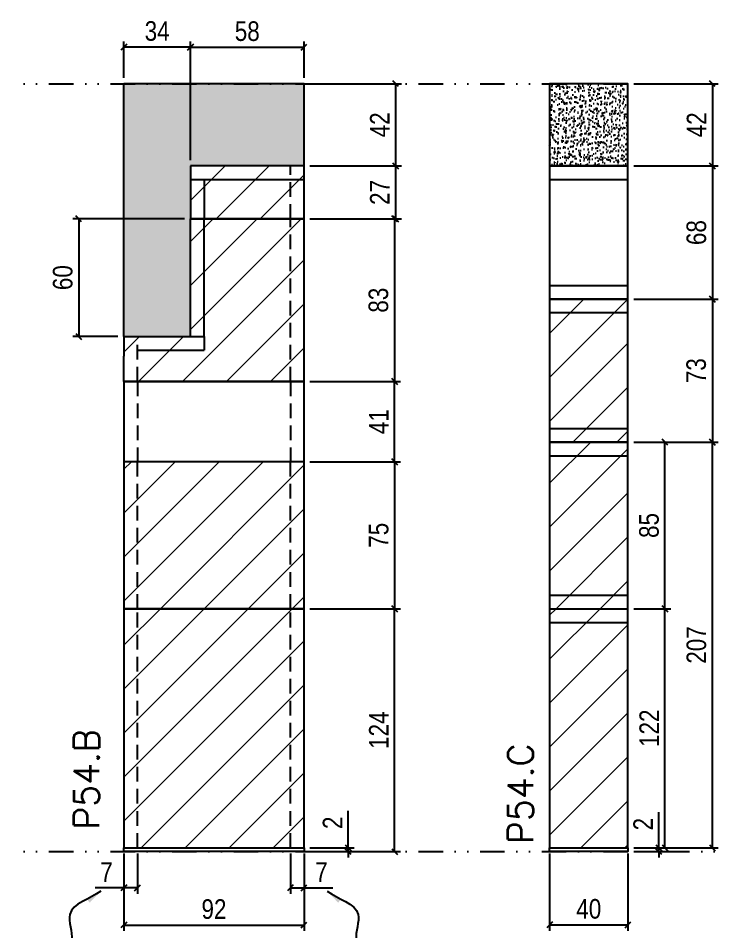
# Model space of a CAD drawing. Extents: x 28748 to 35002, y 14885 to 43501.
# Drawn here: x 34339.2 to 34697.4, y 33612.6 to 34078.8 of the extents above; entities that cross this region are included whole.
import ezdxf

# ---------------------------------------------------------------- set-up
doc = ezdxf.new("R2010")
doc.units = 0
doc.linetypes.add('DIVIDE2', pattern=[0.625, 0.25, -0.125, 0, -0.125, 0, -0.125])
doc.linetypes.add('HIDDEN', pattern=[0.375, 0.25, -0.125])
for name, color, linetype in [('COTA', 241, 'Continuous'), ('Nível', 160, 'Continuous'), ('Painéis', 200, 'Continuous'), ('SARR_2.2x7', 40, 'Continuous'), ('Sarrafo de Pressão', 42, 'HIDDEN')]:
    doc.layers.add(name, color=color, linetype=linetype)
doc.layers.add('Hachura', color=251, linetype='Continuous', lineweight=9)
doc.layers.add('Texto Seção', color=7, linetype='Continuous', lineweight=15)
doc.styles.add('COTA TECNICA', font='techl___.ttf', dxfattribs={"height": 10})
doc.styles.add('COTA TECNICA-50', font='techl___.ttf', dxfattribs={"height": 10})
doc.styles.add('REGUA-120', font='ROMANS.shx', dxfattribs={"height": 15})
doc.styles.get("Standard").update_dxf_attribs({"font": 'arial.ttf'})
doc.dimstyles.new('COTA PAINEL-50', dxfattribs={"dimtxt": 10, "dimasz": 3, "dimexe": 3, "dimexo": 3, "dimgap": 3, "dimtad": 1, "dimdec": 1, "dimzin": 12, "dimdsep": 46, "dimtxsty": 'COTA TECNICA-50', "dimblk1": 'OBLIQUE', "dimblk2": 'OBLIQUE', "dimsah": 1, "dimcen": 0.9, "dimclrd": 4, "dimclre": 4, "dimclrt": 240, "dimadec": 1, "dimazin": 3, "dimtfac": 1, "dimtdec": 1, "dimtmove": 0, "dimatfit": 3, "dimfxl": 1, "dimtolj": 1, "dimtzin": 12, "dimarcsym": 0})
doc.dimstyles.new('PAINEL', dxfattribs={"dimtxt": 10, "dimasz": 3, "dimexe": 3, "dimexo": 3, "dimgap": 3, "dimtad": 1, "dimdec": 1, "dimzin": 12, "dimdsep": 46, "dimtxsty": 'COTA TECNICA', "dimblk1": 'OBLIQUE', "dimblk2": 'OBLIQUE', "dimsah": 1, "dimcen": 0.9, "dimclrd": 4, "dimclre": 4, "dimclrt": 240, "dimadec": 1, "dimazin": 3, "dimtfac": 1, "dimtdec": 1, "dimtmove": 0, "dimatfit": 3, "dimfxl": 1, "dimtolj": 1, "dimtzin": 12, "dimarcsym": 0})
doc.dimstyles.get("Standard").update_dxf_attribs({"dimtxt": 0.18, "dimasz": 0.18, "dimexe": 0.18, "dimexo": 0.0625, "dimgap": 0.09, "dimtad": 0, "dimtih": 1, "dimtoh": 1, "dimdec": 4, "dimzin": 0, "dimdsep": 46, "dimtxsty": 'Standard', "dimcen": 0.09, "dimadec": 0, "dimazin": 0, "dimtfac": 1, "dimtdec": 4, "dimtofl": 0, "dimtmove": 0, "dimatfit": 3, "dimfxl": 1, "dimtolj": 1, "dimtzin": 0, "dimarcsym": 0})
pattern_1 = [(45, (-97094.607, 8260.539), (-11.2253202, 11.2253202), [])]

# ---------------------------------------------------------------- blocks, each defined once
blk = doc.blocks.new('_Oblique')
at = {"color": 0, "linetype": 'ByBlock', "lineweight": -2}
blk.add_line((-0.5, -0.5), (0.5, 0.5), dxfattribs=at)
blk = doc.blocks.new('*D1349')
at = {"layer": 'COTA', "color": 4, "lineweight": -2, "transparency": 16777216}
for p, q in [((34393.13, 33652.43), (34393.13, 33612.97)), ((34485.13, 33652.43), (34485.13, 33612.97)), ((34393.13, 33615.97), (34485.13, 33615.97))]:
    blk.add_line(p, q, dxfattribs=at)
at = {"layer": 'Defpoints', "color": 0, "transparency": 16777216}
for p in [(34393.13, 33655.43), (34485.13, 33655.43), (34485.13, 33615.97)]:
    blk.add_point(p, dxfattribs=at)
at = {"layer": 'COTA', "color": 4, "lineweight": -2, "transparency": 16777216, "xscale": 3, "yscale": 3, "zscale": 3, "rotation": 180}
blk.add_blockref('_Oblique', (34393.13, 33615.97), dxfattribs=at)
at = {"layer": 'COTA', "color": 4, "lineweight": -2, "transparency": 16777216, "xscale": 3, "yscale": 3, "zscale": 3}
blk.add_blockref('_Oblique', (34485.13, 33615.97), dxfattribs=at)
at = {"layer": 'COTA', "color": 240, "transparency": 16777216, "insert": (34439.13, 33624.06), "char_height": 10, "attachment_point": 5, "style": 'COTA TECNICA'}
blk.add_mtext('\\A1;92', dxfattribs=at)
blk = doc.blocks.new('*D1350')
at = {"layer": 'COTA', "color": 4, "lineweight": -2, "transparency": 16777216}
for p, q in [((34400.13, 33652.43), (34400.13, 33631.92)), ((34393.13, 33650.43), (34393.13, 33631.92)), ((34393.13, 33634.92), (34378.4, 33634.92)), ((34400.13, 33634.92), (34393.13, 33634.92))]:
    blk.add_line(p, q, dxfattribs=at)
at = {"layer": 'Defpoints', "color": 0, "transparency": 16777216}
for p in [(34400.13, 33655.43), (34393.13, 33653.43), (34393.13, 33634.92)]:
    blk.add_point(p, dxfattribs=at)
at = {"layer": 'COTA', "color": 4, "lineweight": -2, "transparency": 16777216, "xscale": 3, "yscale": 3, "zscale": 3, "rotation": 180}
blk.add_blockref('_Oblique', (34393.13, 33634.92), dxfattribs=at)
at = {"layer": 'COTA', "color": 4, "lineweight": -2, "transparency": 16777216, "xscale": 3, "yscale": 3, "zscale": 3}
blk.add_blockref('_Oblique', (34400.13, 33634.92), dxfattribs=at)
at = {"layer": 'COTA', "color": 240, "transparency": 16777216, "insert": (34384.27, 33642.99), "char_height": 10, "attachment_point": 5, "style": 'COTA TECNICA-50'}
blk.add_mtext('\\A1;7', dxfattribs=at)
blk = doc.blocks.new('*D1351')
at = {"layer": 'COTA', "color": 4, "lineweight": -2, "transparency": 16777216}
for p, q in [((34478.13, 33652.43), (34478.13, 33631.92)), ((34485.13, 33650.43), (34485.13, 33631.92)), ((34478.13, 33634.92), (34485.13, 33634.92)), ((34485.13, 33634.92), (34499.86, 33634.92))]:
    blk.add_line(p, q, dxfattribs=at)
at = {"layer": 'Defpoints', "color": 0, "transparency": 16777216}
for p in [(34478.13, 33655.43), (34485.13, 33653.43), (34485.13, 33634.92)]:
    blk.add_point(p, dxfattribs=at)
at = {"layer": 'COTA', "color": 4, "lineweight": -2, "transparency": 16777216, "xscale": 3, "yscale": 3, "zscale": 3, "rotation": 180}
blk.add_blockref('_Oblique', (34478.13, 33634.92), dxfattribs=at)
at = {"layer": 'COTA', "color": 4, "lineweight": -2, "transparency": 16777216, "xscale": 3, "yscale": 3, "zscale": 3}
blk.add_blockref('_Oblique', (34485.13, 33634.92), dxfattribs=at)
at = {"layer": 'COTA', "color": 240, "transparency": 16777216, "insert": (34494, 33642.99), "char_height": 10, "attachment_point": 5, "style": 'COTA TECNICA-50'}
blk.add_mtext('\\A1;7', dxfattribs=at)
blk = doc.blocks.new('*D1352')
at = {"layer": 'COTA', "color": 4, "lineweight": -2, "transparency": 16777216}
for p, q in [((34488.13, 33777.43), (34534.37, 33777.43)), ((34531.37, 33653.43), (34531.37, 33777.43)), ((34488.13, 33653.43), (34534.37, 33653.43))]:
    blk.add_line(p, q, dxfattribs=at)
at = {"layer": 'Defpoints', "color": 0, "transparency": 16777216}
for p in [(34485.13, 33777.43), (34531.37, 33777.43), (34485.13, 33653.43)]:
    blk.add_point(p, dxfattribs=at)
at = {"layer": 'COTA', "color": 4, "lineweight": -2, "transparency": 16777216, "xscale": 3, "yscale": 3, "zscale": 3}
for p, rotation in [((34531.37, 33777.43), 90), ((34531.37, 33653.43), 270)]:
    blk.add_blockref('_Oblique', p, dxfattribs=dict(at, rotation=rotation))
at = {"layer": 'COTA', "color": 240, "transparency": 16777216, "insert": (34523.3, 33715.43), "char_height": 10, "attachment_point": 5, "rotation": 90, "style": 'COTA TECNICA-50'}
blk.add_mtext('\\A1;124', dxfattribs=at)
blk = doc.blocks.new('*D1353')
at = {"layer": 'COTA', "color": 4, "lineweight": -2, "transparency": 16777216}
for p, q in [((34507.66, 33655.43), (34507.66, 33674.23)), ((34488.13, 33655.43), (34510.66, 33655.43)), ((34507.66, 33653.43), (34507.66, 33655.43)), ((34488.13, 33653.43), (34510.66, 33653.43)), ((34507.66, 33653.43), (34507.66, 33650.43))]:
    blk.add_line(p, q, dxfattribs=at)
at = {"layer": 'Defpoints', "color": 0, "transparency": 16777216}
for p in [(34485.13, 33655.43), (34485.13, 33653.43), (34507.66, 33653.43)]:
    blk.add_point(p, dxfattribs=at)
at = {"layer": 'COTA', "color": 4, "lineweight": -2, "transparency": 16777216, "xscale": 3, "yscale": 3, "zscale": 3}
for p, rotation in [((34507.66, 33655.43), 270), ((34507.66, 33653.43), 90)]:
    blk.add_blockref('_Oblique', p, dxfattribs=dict(at, rotation=rotation))
at = {"layer": 'COTA', "color": 240, "transparency": 16777216, "insert": (34499.66, 33668.17), "char_height": 10, "attachment_point": 5, "rotation": 90, "style": 'COTA TECNICA-50'}
blk.add_mtext('\\A1;2', dxfattribs=at)
blk = doc.blocks.new('*D1354')
at = {"layer": 'COTA', "color": 4, "linetype": 'ByBlock', "lineweight": -2, "transparency": 16777216}
for p, q in [((34488.13, 33852.43), (34534.37, 33852.43)), ((34531.37, 33852.43), (34531.37, 33777.43)), ((34488.13, 33777.43), (34534.37, 33777.43))]:
    blk.add_line(p, q, dxfattribs=at)
at = {"layer": 'Defpoints', "color": 0, "linetype": 'ByBlock', "transparency": 16777216}
for p in [(34485.13, 33852.43), (34485.13, 33777.43), (34531.37, 33777.43)]:
    blk.add_point(p, dxfattribs=at)
at = {"layer": 'COTA', "color": 4, "linetype": 'ByBlock', "lineweight": -2, "transparency": 16777216, "xscale": 3, "yscale": 3, "zscale": 3}
for p, rotation in [((34531.37, 33852.43), 90), ((34531.37, 33777.43), 270)]:
    blk.add_blockref('_Oblique', p, dxfattribs=dict(at, rotation=rotation))
at = {"layer": 'COTA', "color": 240, "linetype": 'ByBlock', "transparency": 16777216, "insert": (34523.26, 33814.93), "char_height": 10, "attachment_point": 5, "rotation": 90, "style": 'COTA TECNICA'}
blk.add_mtext('\\A1;75', dxfattribs=at)
blk = doc.blocks.new('*D1265')
at = {"layer": 'COTA', "color": 4, "lineweight": -2, "transparency": 16777216}
for p, q in [((34610.5, 33652.43), (34610.5, 33613.08)), ((34650.5, 33652.43), (34650.5, 33613.08)), ((34610.5, 33616.08), (34650.5, 33616.08))]:
    blk.add_line(p, q, dxfattribs=at)
at = {"layer": 'Defpoints', "color": 0, "transparency": 16777216}
for p in [(34610.5, 33655.43), (34650.5, 33655.43), (34650.5, 33616.08)]:
    blk.add_point(p, dxfattribs=at)
at = {"layer": 'COTA', "color": 4, "lineweight": -2, "transparency": 16777216, "xscale": 3, "yscale": 3, "zscale": 3, "rotation": 180}
blk.add_blockref('_Oblique', (34610.5, 33616.08), dxfattribs=at)
at = {"layer": 'COTA', "color": 4, "lineweight": -2, "transparency": 16777216, "xscale": 3, "yscale": 3, "zscale": 3}
blk.add_blockref('_Oblique', (34650.5, 33616.08), dxfattribs=at)
at = {"layer": 'COTA', "color": 240, "transparency": 16777216, "insert": (34630.5, 33624.18), "char_height": 10, "attachment_point": 5, "style": 'COTA TECNICA'}
blk.add_mtext('\\A1;40', dxfattribs=at)
blk = doc.blocks.new('*D1266')
at = {"layer": 'COTA', "color": 4, "lineweight": -2, "transparency": 16777216}
for p, q in [((34666.24, 33655.43), (34666.24, 33673.54)), ((34653.5, 33655.43), (34669.24, 33655.43)), ((34666.24, 33653.43), (34666.24, 33655.43)), ((34653.5, 33653.43), (34669.24, 33653.43)), ((34666.24, 33653.43), (34666.24, 33650.43))]:
    blk.add_line(p, q, dxfattribs=at)
at = {"layer": 'Defpoints', "color": 0, "transparency": 16777216}
for p in [(34650.5, 33655.43), (34666.24, 33655.43), (34650.5, 33653.43)]:
    blk.add_point(p, dxfattribs=at)
at = {"layer": 'COTA', "color": 4, "lineweight": -2, "transparency": 16777216, "xscale": 3, "yscale": 3, "zscale": 3}
for p, rotation in [((34666.24, 33655.43), 270), ((34666.24, 33653.43), 90)]:
    blk.add_blockref('_Oblique', p, dxfattribs=dict(at, rotation=rotation))
at = {"layer": 'COTA', "color": 240, "transparency": 16777216, "insert": (34658.24, 33667.48), "char_height": 10, "attachment_point": 5, "rotation": 90, "style": 'COTA TECNICA-50'}
blk.add_mtext('\\A1;2', dxfattribs=at)
blk = doc.blocks.new('*D2019')
at = {"layer": 'COTA', "color": 4, "linetype": 'ByBlock', "lineweight": -2, "transparency": 16777216}
for p, q in [((34653.5, 33862.43), (34696.59, 33862.43)), ((34693.59, 33655.43), (34693.59, 33862.43)), ((34653.5, 33655.43), (34696.59, 33655.43))]:
    blk.add_line(p, q, dxfattribs=at)
at = {"layer": 'Defpoints', "color": 0, "linetype": 'ByBlock', "transparency": 16777216}
for p in [(34650.5, 33862.43), (34693.59, 33862.43), (34650.5, 33655.43)]:
    blk.add_point(p, dxfattribs=at)
at = {"layer": 'COTA', "color": 4, "linetype": 'ByBlock', "lineweight": -2, "transparency": 16777216, "xscale": 3, "yscale": 3, "zscale": 3}
for p, rotation in [((34693.59, 33862.43), 90), ((34693.59, 33655.43), 270)]:
    blk.add_blockref('_Oblique', p, dxfattribs=dict(at, rotation=rotation))
at = {"layer": 'COTA', "color": 240, "linetype": 'ByBlock', "transparency": 16777216, "insert": (34685.48, 33758.93), "char_height": 10, "attachment_point": 5, "rotation": 90, "style": 'COTA TECNICA'}
blk.add_mtext('\\A1;207', dxfattribs=at)
blk = doc.blocks.new('*D2020')
at = {"layer": 'COTA', "color": 4, "linetype": 'ByBlock', "lineweight": -2, "transparency": 16777216}
for p, q in [((34653.5, 33777.43), (34672.41, 33777.43)), ((34669.41, 33655.43), (34669.41, 33777.43)), ((34653.5, 33655.43), (34672.41, 33655.43))]:
    blk.add_line(p, q, dxfattribs=at)
at = {"layer": 'Defpoints', "color": 0, "linetype": 'ByBlock', "transparency": 16777216}
for p in [(34650.5, 33777.43), (34669.41, 33777.43), (34650.5, 33655.43)]:
    blk.add_point(p, dxfattribs=at)
at = {"layer": 'COTA', "color": 4, "linetype": 'ByBlock', "lineweight": -2, "transparency": 16777216, "xscale": 3, "yscale": 3, "zscale": 3}
for p, rotation in [((34669.41, 33777.43), 90), ((34669.41, 33655.43), 270)]:
    blk.add_blockref('_Oblique', p, dxfattribs=dict(at, rotation=rotation))
at = {"layer": 'COTA', "color": 240, "linetype": 'ByBlock', "transparency": 16777216, "insert": (34661.35, 33716.43), "char_height": 10, "attachment_point": 5, "rotation": 90, "style": 'COTA TECNICA'}
blk.add_mtext('\\A1;122', dxfattribs=at)
blk = doc.blocks.new('*D2021')
at = {"layer": 'COTA', "color": 4, "linetype": 'ByBlock', "lineweight": -2, "transparency": 16777216}
for p, q in [((34653.5, 33862.43), (34672.41, 33862.43)), ((34669.41, 33777.43), (34669.41, 33862.43)), ((34653.5, 33777.43), (34672.41, 33777.43))]:
    blk.add_line(p, q, dxfattribs=at)
at = {"layer": 'Defpoints', "color": 0, "linetype": 'ByBlock', "transparency": 16777216}
for p in [(34650.5, 33862.43), (34669.41, 33862.43), (34650.5, 33777.43)]:
    blk.add_point(p, dxfattribs=at)
at = {"layer": 'COTA', "color": 4, "linetype": 'ByBlock', "lineweight": -2, "transparency": 16777216, "xscale": 3, "yscale": 3, "zscale": 3}
for p, rotation in [((34669.41, 33862.43), 90), ((34669.41, 33777.43), 270)]:
    blk.add_blockref('_Oblique', p, dxfattribs=dict(at, rotation=rotation))
at = {"layer": 'COTA', "color": 240, "linetype": 'ByBlock', "transparency": 16777216, "insert": (34661.28, 33819.93), "char_height": 10, "attachment_point": 5, "rotation": 90, "style": 'COTA TECNICA'}
blk.add_mtext('\\A1;85', dxfattribs=at)
blk = doc.blocks.new('*D1269')
at = {"layer": 'COTA', "color": 4, "linetype": 'ByBlock', "lineweight": -2, "transparency": 16777216}
for p, q in [((34653.5, 33935.43), (34696.59, 33935.43)), ((34693.59, 33935.43), (34693.59, 33862.43)), ((34653.5, 33862.43), (34696.59, 33862.43))]:
    blk.add_line(p, q, dxfattribs=at)
at = {"layer": 'Defpoints', "color": 0, "linetype": 'ByBlock', "transparency": 16777216}
for p in [(34650.5, 33935.43), (34650.5, 33862.43), (34693.59, 33862.43)]:
    blk.add_point(p, dxfattribs=at)
at = {"layer": 'COTA', "color": 4, "linetype": 'ByBlock', "lineweight": -2, "transparency": 16777216, "xscale": 3, "yscale": 3, "zscale": 3}
for p, rotation in [((34693.59, 33935.43), 90), ((34693.59, 33862.43), 270)]:
    blk.add_blockref('_Oblique', p, dxfattribs=dict(at, rotation=rotation))
at = {"layer": 'COTA', "color": 240, "linetype": 'ByBlock', "transparency": 16777216, "insert": (34685.37, 33898.93), "char_height": 10, "attachment_point": 5, "rotation": 90, "style": 'COTA TECNICA'}
blk.add_mtext('\\A1;73', dxfattribs=at)
blk = doc.blocks.new('*D2050')
at = {"layer": 'COTA', "color": 4, "lineweight": -2, "transparency": 16777216}
for p, q in [((34653.5, 34045.43), (34696.59, 34045.43)), ((34693.59, 34045.43), (34693.59, 34003.43)), ((34653.5, 34003.43), (34696.59, 34003.43))]:
    blk.add_line(p, q, dxfattribs=at)
at = {"layer": 'Defpoints', "color": 0, "transparency": 16777216}
for p in [(34650.5, 34045.43), (34650.5, 34003.43), (34693.59, 34003.43)]:
    blk.add_point(p, dxfattribs=at)
at = {"layer": 'COTA', "color": 4, "lineweight": -2, "transparency": 16777216, "xscale": 3, "yscale": 3, "zscale": 3}
for p, rotation in [((34693.59, 34045.43), 90), ((34693.59, 34003.43), 270)]:
    blk.add_blockref('_Oblique', p, dxfattribs=dict(at, rotation=rotation))
at = {"layer": 'COTA', "color": 240, "transparency": 16777216, "insert": (34685.51, 34024.43), "char_height": 10, "attachment_point": 5, "rotation": 90, "style": 'COTA TECNICA-50'}
blk.add_mtext('\\A1;42', dxfattribs=at)
blk = doc.blocks.new('*D2152')
at = {"layer": 'COTA', "color": 4, "lineweight": -2, "transparency": 16777216}
for p, q in [((34653.5, 34003.43), (34696.59, 34003.43)), ((34693.59, 34003.43), (34693.59, 33935.43)), ((34653.5, 33935.43), (34696.59, 33935.43))]:
    blk.add_line(p, q, dxfattribs=at)
at = {"layer": 'Defpoints', "color": 0, "transparency": 16777216}
for p in [(34650.5, 34003.43), (34650.5, 33935.43), (34693.59, 33935.43)]:
    blk.add_point(p, dxfattribs=at)
at = {"layer": 'COTA', "color": 4, "lineweight": -2, "transparency": 16777216, "xscale": 3, "yscale": 3, "zscale": 3}
for p, rotation in [((34693.59, 34003.43), 90), ((34693.59, 33935.43), 270)]:
    blk.add_blockref('_Oblique', p, dxfattribs=dict(at, rotation=rotation))
at = {"layer": 'COTA', "color": 240, "transparency": 16777216, "insert": (34685.46, 33969.43), "char_height": 10, "attachment_point": 5, "rotation": 90, "style": 'COTA TECNICA'}
blk.add_mtext('\\A1;68', dxfattribs=at)
blk = doc.blocks.new('*D2155')
at = {"layer": 'COTA', "color": 4, "lineweight": -2, "transparency": 16777216}
for p, q in [((34488.13, 33976.43), (34534.37, 33976.43)), ((34531.37, 33976.43), (34531.37, 33893.43)), ((34488.13, 33893.43), (34534.37, 33893.43))]:
    blk.add_line(p, q, dxfattribs=at)
at = {"layer": 'Defpoints', "color": 0, "transparency": 16777216}
for p in [(34485.13, 33976.43), (34485.13, 33893.43), (34531.37, 33893.43)]:
    blk.add_point(p, dxfattribs=at)
at = {"layer": 'COTA', "color": 4, "lineweight": -2, "transparency": 16777216, "xscale": 3, "yscale": 3, "zscale": 3}
for p, rotation in [((34531.37, 33976.43), 90), ((34531.37, 33893.43), 270)]:
    blk.add_blockref('_Oblique', p, dxfattribs=dict(at, rotation=rotation))
at = {"layer": 'COTA', "color": 240, "transparency": 16777216, "insert": (34523.13, 33934.93), "char_height": 10, "attachment_point": 5, "rotation": 90, "style": 'COTA TECNICA-50'}
blk.add_mtext('\\A1;83', dxfattribs=at)
blk = doc.blocks.new('*D2157')
at = {"layer": 'COTA', "color": 4, "lineweight": -2, "transparency": 16777216}
for p, q in [((34488.13, 34003.43), (34534.87, 34003.43)), ((34531.87, 34003.43), (34531.87, 33976.43)), ((34488.13, 33976.43), (34534.87, 33976.43))]:
    blk.add_line(p, q, dxfattribs=at)
at = {"layer": 'Defpoints', "color": 0, "transparency": 16777216}
for p in [(34485.13, 34003.43), (34485.13, 33976.43), (34531.87, 33976.43)]:
    blk.add_point(p, dxfattribs=at)
at = {"layer": 'COTA', "color": 4, "lineweight": -2, "transparency": 16777216, "xscale": 3, "yscale": 3, "zscale": 3}
for p, rotation in [((34531.87, 34003.43), 90), ((34531.87, 33976.43), 270)]:
    blk.add_blockref('_Oblique', p, dxfattribs=dict(at, rotation=rotation))
at = {"layer": 'COTA', "color": 240, "transparency": 16777216, "insert": (34523.8, 33989.93), "char_height": 10, "attachment_point": 5, "rotation": 90, "style": 'COTA TECNICA-50'}
blk.add_mtext('\\A1;27', dxfattribs=at)
blk = doc.blocks.new('*D2158')
at = {"layer": 'COTA', "color": 4, "lineweight": -2, "transparency": 16777216}
for p, q in [((34424.13, 33976.43), (34367.06, 33976.43)), ((34370.06, 33976.43), (34370.06, 33916.43)), ((34390.13, 33916.43), (34367.06, 33916.43))]:
    blk.add_line(p, q, dxfattribs=at)
at = {"layer": 'Defpoints', "color": 0, "transparency": 16777216}
for p in [(34427.13, 33976.43), (34370.06, 33916.43), (34393.13, 33916.43)]:
    blk.add_point(p, dxfattribs=at)
at = {"layer": 'COTA', "color": 4, "lineweight": -2, "transparency": 16777216, "xscale": 3, "yscale": 3, "zscale": 3}
for p, rotation in [((34370.06, 33976.43), 90), ((34370.06, 33916.43), 270)]:
    blk.add_blockref('_Oblique', p, dxfattribs=dict(at, rotation=rotation))
at = {"layer": 'COTA', "color": 240, "transparency": 16777216, "insert": (34361.96, 33946.43), "char_height": 10, "attachment_point": 5, "rotation": 90, "style": 'COTA TECNICA-50'}
blk.add_mtext('\\A1;60', dxfattribs=at)
blk = doc.blocks.new('*D2156')
at = {"layer": 'COTA', "color": 4, "lineweight": -2, "transparency": 16777216}
for p, q in [((34393.13, 34048.43), (34393.13, 34067.05)), ((34427.13, 34006.43), (34427.13, 34067.05)), ((34427.13, 34064.05), (34393.13, 34064.05))]:
    blk.add_line(p, q, dxfattribs=at)
at = {"layer": 'Defpoints', "color": 0, "transparency": 16777216}
for p in [(34393.13, 34064.05), (34393.13, 34045.43), (34427.13, 34003.43)]:
    blk.add_point(p, dxfattribs=at)
at = {"layer": 'COTA', "color": 4, "lineweight": -2, "transparency": 16777216, "xscale": 3, "yscale": 3, "zscale": 3, "rotation": 180}
blk.add_blockref('_Oblique', (34393.13, 34064.05), dxfattribs=at)
at = {"layer": 'COTA', "color": 4, "lineweight": -2, "transparency": 16777216, "xscale": 3, "yscale": 3, "zscale": 3}
blk.add_blockref('_Oblique', (34427.13, 34064.05), dxfattribs=at)
at = {"layer": 'COTA', "color": 240, "transparency": 16777216, "insert": (34410.13, 34072.27), "char_height": 10, "attachment_point": 5, "style": 'COTA TECNICA-50'}
blk.add_mtext('\\A1;34', dxfattribs=at)
blk = doc.blocks.new('*D2159')
at = {"layer": 'COTA', "color": 4, "lineweight": -2, "transparency": 16777216}
for p, q in [((34488.13, 34045.43), (34534.87, 34045.43)), ((34531.87, 34045.43), (34531.87, 34003.43)), ((34488.13, 34003.43), (34534.87, 34003.43))]:
    blk.add_line(p, q, dxfattribs=at)
at = {"layer": 'Defpoints', "color": 0, "transparency": 16777216}
for p in [(34485.13, 34045.43), (34485.13, 34003.43), (34531.87, 34003.43)]:
    blk.add_point(p, dxfattribs=at)
at = {"layer": 'COTA', "color": 4, "lineweight": -2, "transparency": 16777216, "xscale": 3, "yscale": 3, "zscale": 3}
for p, rotation in [((34531.87, 34045.43), 90), ((34531.87, 34003.43), 270)]:
    blk.add_blockref('_Oblique', p, dxfattribs=dict(at, rotation=rotation))
at = {"layer": 'COTA', "color": 240, "transparency": 16777216, "insert": (34523.8, 34024.43), "char_height": 10, "attachment_point": 5, "rotation": 90, "style": 'COTA TECNICA'}
blk.add_mtext('\\A1;42', dxfattribs=at)
blk = doc.blocks.new('*D2160')
at = {"layer": 'COTA', "color": 4, "lineweight": -2, "transparency": 16777216}
for p, q in [((34427.13, 34006.43), (34427.13, 34067.05)), ((34485.13, 34048.43), (34485.13, 34067.05)), ((34427.13, 34064.05), (34485.13, 34064.05))]:
    blk.add_line(p, q, dxfattribs=at)
at = {"layer": 'Defpoints', "color": 0, "transparency": 16777216}
for p in [(34485.13, 34064.05), (34485.13, 34045.43), (34427.13, 34003.43)]:
    blk.add_point(p, dxfattribs=at)
at = {"layer": 'COTA', "color": 4, "lineweight": -2, "transparency": 16777216, "xscale": 3, "yscale": 3, "zscale": 3, "rotation": 180}
blk.add_blockref('_Oblique', (34427.13, 34064.05), dxfattribs=at)
at = {"layer": 'COTA', "color": 4, "lineweight": -2, "transparency": 16777216, "xscale": 3, "yscale": 3, "zscale": 3}
blk.add_blockref('_Oblique', (34485.13, 34064.05), dxfattribs=at)
at = {"layer": 'COTA', "color": 240, "transparency": 16777216, "insert": (34456.13, 34072.18), "char_height": 10, "attachment_point": 5, "style": 'COTA TECNICA'}
blk.add_mtext('\\A1;58', dxfattribs=at)
blk = doc.blocks.new('*D2519')
at = {"layer": 'COTA', "color": 4, "lineweight": -2, "transparency": 16777216}
for p, q in [((34488.13, 33893.43), (34534.37, 33893.43)), ((34531.37, 33852.43), (34531.37, 33893.43)), ((34488.13, 33852.43), (34534.37, 33852.43))]:
    blk.add_line(p, q, dxfattribs=at)
at = {"layer": 'Defpoints', "color": 0, "transparency": 16777216}
for p in [(34485.13, 33893.43), (34531.37, 33893.43), (34485.13, 33852.43)]:
    blk.add_point(p, dxfattribs=at)
at = {"layer": 'COTA', "color": 4, "lineweight": -2, "transparency": 16777216, "xscale": 3, "yscale": 3, "zscale": 3}
for p, rotation in [((34531.37, 33893.43), 90), ((34531.37, 33852.43), 270)]:
    blk.add_blockref('_Oblique', p, dxfattribs=dict(at, rotation=rotation))
at = {"layer": 'COTA', "color": 240, "transparency": 16777216, "insert": (34523.3, 33872.93), "char_height": 10, "attachment_point": 5, "rotation": 90, "style": 'COTA TECNICA'}
blk.add_mtext('\\A1;41', dxfattribs=at)

msp = doc.modelspace()

# ---------------------------------------------------------------- hatches: boundary and pattern name
at = {"layer": 'COTA', "linetype": 'ByBlock'}
h = msp.add_hatch(dxfattribs=at)
h.set_pattern_fill('AR-CONC', color=256, scale=0.03)
h.set_pattern_definition([(50, (0, 41), (5.46554007, -0.47817257), [0.5715, -6.2865]), (355, (0, 41), (-1.05730264, 5.73170536), [0.4572, -5.0292175]), (100.451445, (0.4555, 40.96), (4.4082374, 5.25353256), [0.48570026, -5.34270734]), (46.1842, (0, 42.524), (8.1323712, -1.2612698), [0.85725, -9.42975]), (96.635558, (0.678, 42.419), (7.122124, 7.4227837), [0.7285507, -8.0140682]), (351.184151, (0, 42.524), (7.122124, 7.4227837), [0.685799, -7.543792]), (21, (0.762, 42.143), (4.54843174, -3.06795595), [0.5715, -6.2865]), (326, (0.762, 42.143), (1.85406085, 5.525639), [0.4572, -5.0292]), (71.451445, (1.141, 41.8873), (6.4024926, 2.45768307), [0.48570026, -5.3426981]), (37.5, (0, 41), (0.0926581, 2.53665117), [0, -4.96824, 0, -5.1054, 0, -5.04825]), (7.5, (0, 41), (2.00458988, 3.00541724), [0, -2.91084, 0, -4.85394, 0, -1.92405]), (327.5, (-1.6993, 41), (4.067717855, -0.17186232), [0, -1.905, 0, -5.9436, 0, -7.8867]), (317.5, (-2.4613, 41), (4.44387544, 0.76279473), [0, -2.4765, 0, -3.94716, 0, -5.6007])])
h.paths.add_polyline_path([(34393.13, 34045.43), (34393.13, 33916.43), (34427.13, 33916.43), (34427.13, 33976.43), (34427.13, 34003.43), (34485.13, 34003.43), (34485.13, 34045.43)])
h = msp.add_hatch(dxfattribs=at)
h.set_pattern_fill('AR-CONC', color=256, scale=0.03)
h.set_pattern_definition([(50, (30567.8086, 47086.0612), (5.46554, -0.4781726), [0.5715, -6.2865]), (355, (30567.8086, 47086.061), (-1.0573026, 5.7317054), [0.4572, -5.0292175]), (100.451445, (30568.264, 47086.0214), (4.4082374, 5.2535326), [0.4857003, -5.3427073]), (46.1842, (30567.8086, 47087.585), (8.1323712, -1.26127), [0.85725, -9.42975]), (96.63556, (30568.486, 47087.48), (7.122124, 7.4227837), [0.7285507, -8.014068]), (351.18415, (30567.809, 47087.585), (7.122124, 7.4227837), [0.685799, -7.543792]), (21, (30568.5706, 47087.2042), (4.5484317, -3.067956), [0.5715, -6.2865]), (326, (30568.5706, 47087.204), (1.8540609, 5.525639), [0.4572, -5.0292]), (71.451445, (30568.9496, 47086.9486), (6.4024926, 2.457683), [0.4857003, -5.3426981]), (37.5, (30567.8086, 47086.0612), (0.0926581, 2.53665117), [0, -4.96824, 0, -5.1054, 0, -5.04825]), (7.5, (30567.8086, 47086.0612), (2.0045899, 3.00541724), [0, -2.91084, 0, -4.85394, 0, -1.92405]), (327.5, (30566.1093, 47086.0612), (4.06771786, -0.17186232), [0, -1.905, 0, -5.9436, 0, -7.8867]), (317.5, (30565.3473, 47086.0612), (4.4438754, 0.7627947), [0, -2.4765, 0, -3.94716, 0, -5.6007])])
h.paths.add_polyline_path([(34650.5, 34045.43), (34610.5, 34045.43), (34610.5, 34003.43), (34650.5, 34003.43)])
at = {"layer": 'Hachura'}
h = msp.add_hatch(dxfattribs=at)
h.set_pattern_fill('ANSI31', color=256, scale=5)
h.set_pattern_definition([(45, (283.23, -1), (-11.22532, 11.22532), [])])
h.paths.add_polyline_path([(34427.13, 33976.43), (34485.13, 33976.43), (34485.13, 34003.43), (34427.13, 34003.43)], flags=17)
h = msp.add_hatch(dxfattribs=at)
h.set_pattern_fill('ANSI31', color=256, scale=5)
h.set_pattern_definition([(45, (283.23, 23), (-11.22532, 11.22532), [])])
h.paths.add_polyline_path([(34393.13, 33916.43), (34393.13, 33906.43), (34393.13, 33893.43), (34485.13, 33893.43), (34485.13, 33968.43), (34485.13, 33976.43), (34427.13, 33976.43), (34427.13, 33916.43)])
h = msp.add_hatch(dxfattribs=at)
h.set_pattern_fill('ANSI31', color=256, scale=5)
h.set_pattern_definition([(45, (30567.809, 47005.061), (-11.22532, 11.22532), [])])
h.paths.add_polyline_path([(34610.5, 33935.43), (34610.5, 33862.43), (34650.5, 33862.43), (34650.5, 33935.43)])
at = {"layer": 'Hachura', "linetype": 'ByBlock'}
h = msp.add_hatch(dxfattribs=at)
h.set_pattern_fill('ANSI31', color=256, scale=5)
h.set_pattern_definition(pattern_1)
h.paths.add_polyline_path([(34650.5, 33862.43), (34610.5, 33862.43), (34610.5, 33777.43), (34650.5, 33777.43)])
h = msp.add_hatch(dxfattribs=at)
h.set_pattern_fill('ANSI31', color=256, scale=5)
h.set_pattern_definition(pattern_1)
h.paths.add_polyline_path([(34393.13, 33852.43), (34393.13, 33777.43), (34485.13, 33777.43), (34485.13, 33852.43)])
h = msp.add_hatch(dxfattribs=at)
h.set_pattern_fill('ANSI31', color=256, scale=5)
h.set_pattern_definition(pattern_1)
h.paths.add_polyline_path([(34485.13, 33777.43), (34393.13, 33777.43), (34393.13, 33655.43), (34485.13, 33655.43)])
h = msp.add_hatch(dxfattribs=at)
h.set_pattern_fill('ANSI31', color=256, scale=5)
h.set_pattern_definition(pattern_1)
h.paths.add_polyline_path([(34650.5, 33777.43), (34610.5, 33777.43), (34610.5, 33655.43), (34650.5, 33655.43)])

# ---------------------------------------------------------------- linework, layer by layer
at = {"layer": 'COTA', "linetype": 'ByBlock'}
for p, q in [((34393.13, 33916.43), (34393.13, 34045.43)), ((34485.13, 34045.43), (34393.13, 34045.43)), ((34485.13, 34003.43), (34485.13, 34045.43))]:
    msp.add_line(p, q, dxfattribs=at)
msp.add_lwpolyline([(34610.5, 34003.43), (34650.5, 34003.43), (34650.5, 34045.43), (34610.5, 34045.43)], close=True, dxfattribs=at)
at = {"layer": 'Nível', "color": 4, "linetype": 'DIVIDE2', "ltscale": 50}
for p, q in [((33946.05, 34045.43), (34956.39, 34045.43)), ((33946.05, 33653.43), (34956.39, 33653.43))]:
    msp.add_line(p, q, dxfattribs=at)
at = {"layer": 'Painéis'}
for p, q in [((34485.13, 34003.43), (34427.13, 34003.43)), ((34427.13, 34003.43), (34427.13, 33976.43)), ((34485.13, 33976.43), (34485.13, 34003.43)), ((34650.5, 34003.43), (34610.5, 34003.43)), ((34610.5, 34003.43), (34610.5, 33935.43)), ((34650.5, 33935.43), (34650.5, 34003.43)), ((34427.13, 33916.43), (34427.13, 33976.43)), ((34427.13, 33976.43), (34485.13, 33976.43)), ((34485.13, 33976.43), (34427.13, 33976.43)), ((34485.13, 33968.43), (34485.13, 33976.43)), ((34485.13, 33893.43), (34485.13, 33968.43)), ((34610.5, 33935.43), (34650.5, 33935.43)), ((34393.13, 33916.43), (34427.13, 33916.43)), ((34393.13, 33916.43), (34393.13, 33906.43)), ((34393.13, 33893.43), (34393.13, 33906.43)), ((34393.13, 33893.43), (34485.13, 33893.43)), ((34393.13, 33893.43), (34485.13, 33893.43)), ((34393.13, 33893.43), (34393.13, 33852.43)), ((34485.13, 33852.43), (34485.13, 33893.43)), ((34610.5, 33862.43), (34650.5, 33862.43)), ((34650.5, 33862.43), (34610.5, 33862.43)), ((34610.5, 33862.43), (34610.5, 33862.43)), ((34650.5, 33862.43), (34650.5, 33862.43)), ((34485.13, 33777.43), (34393.13, 33777.43)), ((34610.5, 33777.43), (34650.5, 33777.43))]:
    msp.add_line(p, q, dxfattribs=at)
at = {"layer": 'Painéis', "linetype": 'ByBlock'}
for p, q in [((34650.5, 33935.43), (34610.5, 33935.43)), ((34610.5, 33935.43), (34610.5, 33922.43)), ((34650.5, 33922.43), (34650.5, 33935.43)), ((34610.5, 33922.43), (34610.5, 33862.43)), ((34650.5, 33862.43), (34650.5, 33922.43)), ((34485.13, 33893.43), (34393.13, 33893.43)), ((34610.5, 33862.43), (34650.5, 33862.43))]:
    msp.add_line(p, q, dxfattribs=at)
at = {"layer": 'Painéis'}
for points in [[(34610.5, 33655.43), (34650.5, 33655.43), (34650.5, 33862.43), (34610.5, 33862.43)], [(34393.13, 33777.43), (34485.13, 33777.43), (34485.13, 33852.43), (34393.13, 33852.43)], [(34393.13, 33655.43), (34485.13, 33655.43), (34485.13, 33777.43), (34393.13, 33777.43)], [(34393.13, 33655.43), (34485.13, 33655.43), (34485.13, 33653.43), (34393.13, 33653.43)], [(34610.5, 33655.43), (34650.5, 33655.43), (34650.5, 33653.43), (34610.5, 33653.43)]]:
    msp.add_lwpolyline(points, close=True, dxfattribs=at)
at = {"layer": 'SARR_2.2x7'}
for p, q in [((34485.13, 33996.43), (34427.13, 33996.43)), ((34434.13, 33996.43), (34434.13, 33976.43)), ((34650.5, 33996.43), (34610.5, 33996.43)), ((34434.13, 33916.43), (34434.13, 33976.43)), ((34610.5, 33942.43), (34650.5, 33942.43)), ((34650.5, 33928.43), (34610.5, 33928.43)), ((34427.13, 33916.43), (34434.13, 33916.43)), ((34434.13, 33916.43), (34434.13, 33909.43)), ((34400.13, 33909.43), (34434.13, 33909.43)), ((34610.5, 33869.43), (34650.5, 33869.43)), ((34610.5, 33855.43), (34650.5, 33855.43)), ((34610.5, 33784.43), (34650.5, 33784.43)), ((34610.5, 33770.43), (34650.5, 33770.43))]:
    msp.add_line(p, q, dxfattribs=at)
at = {"layer": 'Sarrafo de Pressão', "ltscale": 30}
for p, q in [((34478.13, 33976.43), (34478.13, 34003.43)), ((34478.13, 33893.43), (34478.13, 33976.43)), ((34400.13, 33893.43), (34400.13, 33916.43)), ((34400.13, 33893.43), (34400.13, 33852.43)), ((34478.13, 33893.43), (34478.13, 33852.43)), ((34400.13, 33777.43), (34400.13, 33852.43)), ((34478.13, 33777.43), (34478.13, 33852.43)), ((34400.13, 33655.43), (34400.13, 33777.43)), ((34478.13, 33655.43), (34478.13, 33777.43))]:
    msp.add_line(p, q, dxfattribs=at)

# ---------------------------------------------------------------- texts
at = {"layer": 'Texto Seção', "char_height": 13, "width": 285.3299, "attachment_point": 7, "rotation": 90, "style": 'REGUA-120'}
for s, insert in [('P54.B', (34380.51, 33664.68)), ('P54.C', (34602.17, 33657.35))]:
    msp.add_mtext(s, dxfattribs=dict(at, insert=insert))

# ---------------------------------------------------------------- dimensions: what is measured, and where the dimension line sits
at = {"layer": 'COTA'}
for base, p1, p2, angle, dimstyle, picture, middle in [((34393.13, 34064.05), (34427.13, 34003.43), (34393.13, 34045.43), 180, 'COTA PAINEL-50', '*D2156', (34410.13, 34072.27)), ((34485.13, 34064.05), (34427.13, 34003.43), (34485.13, 34045.43), 180, 'PAINEL', '*D2160', (34456.13, 34072.18)), ((34531.87, 34003.43), (34485.13, 34045.43), (34485.13, 34003.43), 90, 'PAINEL', '*D2159', (34523.8, 34024.43)), ((34693.59, 34003.43), (34650.5, 34045.43), (34650.5, 34003.43), 90, 'COTA PAINEL-50', '*D2050', (34685.51, 34024.43)), ((34531.87, 33976.43), (34485.13, 34003.43), (34485.13, 33976.43), 90, 'COTA PAINEL-50', '*D2157', (34523.8, 33989.93)), ((34693.59, 33935.43), (34650.5, 34003.43), (34650.5, 33935.43), 90, 'PAINEL', '*D2152', (34685.46, 33969.43)), ((34370.06, 33916.43), (34427.13, 33976.43), (34393.13, 33916.43), 90, 'COTA PAINEL-50', '*D2158', (34361.96, 33946.43)), ((34531.37, 33893.43), (34485.13, 33976.43), (34485.13, 33893.43), 90, 'COTA PAINEL-50', '*D2155', (34523.13, 33934.93)), ((34531.37, 33893.43), (34485.13, 33852.43), (34485.13, 33893.43), 90, 'PAINEL', '*D2519', (34523.3, 33872.93)), ((34531.37, 33777.43), (34485.13, 33653.43), (34485.13, 33777.43), 90, 'COTA PAINEL-50', '*D1352', (34523.3, 33715.43)), ((34393.13, 33634.92), (34400.13, 33655.43), (34393.13, 33653.43), 180, 'COTA PAINEL-50', '*D1350', (34384.27, 33642.99))]:
    dim = msp.add_linear_dim(base=base, p1=p1, p2=p2, angle=angle, dimstyle=dimstyle, dxfattribs=at)
    dim.commit()
    dim.dimension.update_dxf_attribs({"geometry": picture, "text_midpoint": middle})
at = {"layer": 'COTA', "linetype": 'ByBlock'}
for base, p1, p2, picture, middle in [((34693.59, 33862.43), (34650.5, 33935.43), (34650.5, 33862.43), '*D1269', (34685.37, 33898.93)), ((34693.59, 33862.43), (34650.5, 33655.43), (34650.5, 33862.43), '*D2019', (34685.48, 33758.93)), ((34531.37, 33777.43), (34485.13, 33852.43), (34485.13, 33777.43), '*D1354', (34523.26, 33814.93)), ((34669.41, 33777.43), (34650.5, 33655.43), (34650.5, 33777.43), '*D2020', (34661.35, 33716.43))]:
    dim = msp.add_linear_dim(base=base, p1=p1, p2=p2, angle=90, dimstyle='PAINEL', dxfattribs=at)
    dim.commit()
    dim.dimension.update_dxf_attribs({"geometry": picture, "text_midpoint": middle})
dim = msp.add_linear_dim(base=(34669.41, 33862.43), p1=(34650.5, 33777.43), p2=(34650.5, 33862.43), angle=90, dimstyle='PAINEL', override={"dimtmove": 1}, dxfattribs=at)
dim.commit()
dim.dimension.update_dxf_attribs({"geometry": '*D2021', "text_midpoint": (34669.41, 33819.93), "dimtype": 160})
at = {"layer": 'COTA'}
for base, p1, p2, picture, middle in [((34507.66, 33653.43), (34485.13, 33655.43), (34485.13, 33653.43), '*D1353', (34507.66, 33668.17)), ((34666.24, 33655.43), (34650.5, 33653.43), (34650.5, 33655.43), '*D1266', (34666.24, 33667.48))]:
    dim = msp.add_linear_dim(base=base, p1=p1, p2=p2, angle=90, dimstyle='COTA PAINEL-50', dxfattribs=at)
    dim.commit()
    dim.dimension.update_dxf_attribs({"geometry": picture, "text_midpoint": middle, "dimtype": 160})
for base, p1, p2, picture, middle in [((34485.13, 33615.97), (34393.13, 33655.43), (34485.13, 33655.43), '*D1349', (34439.13, 33624.06)), ((34650.5, 33616.08), (34610.5, 33655.43), (34650.5, 33655.43), '*D1265', (34630.5, 33624.18))]:
    dim = msp.add_linear_dim(base=base, p1=p1, p2=p2, dimstyle='PAINEL', override={"dimarcsym": 2}, dxfattribs=at)
    dim.commit()
    dim.dimension.update_dxf_attribs({"geometry": picture, "text_midpoint": middle})
dim = msp.add_linear_dim(base=(34485.13, 33634.92), p1=(34478.13, 33655.43), p2=(34485.13, 33653.43), dimstyle='COTA PAINEL-50', dxfattribs=at)
dim.commit()
dim.dimension.update_dxf_attribs({"geometry": '*D1351', "text_midpoint": (34494, 33642.99)})

# ---------------------------------------------------------------- leaders
at = {"layer": 'COTA', "path_type": 1}
for points in [[(34381.3, 33633.25), (34365.52, 33621.41), (34366.44, 33608.4), (34360.89, 33598.62)], [(34496.96, 33633.25), (34512.75, 33621.41), (34511.82, 33608.4), (34517.37, 33598.62)]]:
    msp.add_leader(points, dimstyle='Standard', override={"dimasz": 8}, dxfattribs=at)

doc.saveas('drawing.dxf')
